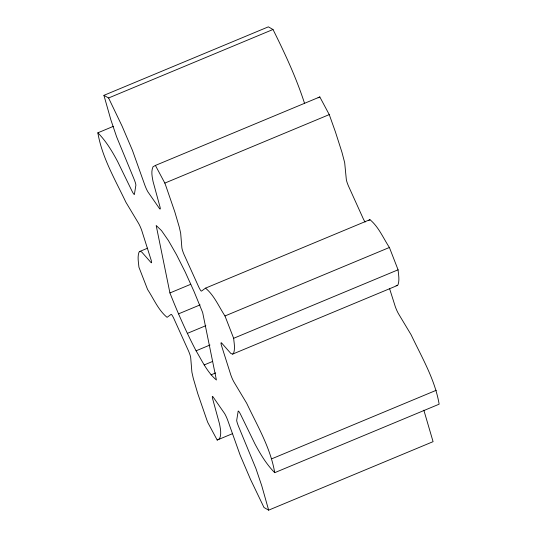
<?xml version="1.0" encoding="UTF-8"?>
<svg xmlns="http://www.w3.org/2000/svg" width="537" height="537" viewBox="0 0 537 537"><rect width="100%" height="100%" fill="white"/><g stroke="black" fill="none" stroke-linecap="round" stroke-linejoin="round"><path stroke-width="0.81" d="M147.668 248.161L139.949 251.376L138.982 252.202C137.291 257.022 138.499 262.244 138.929 267.191L147.601 289.524C153.743 298.861 158.308 310.124 167.074 317.34L171.095 314.38A7.055 0.967 67.4 0 1 174.639 320.267L187.621 348.963A7.055 0.967 67.4 0 1 190.702 357.696L191.904 372.188L193.28 378.337L197.744 393.527L206.691 419.511L207.745 422.397L217.176 440.051L219.552 438.756C221.674 434.057 220.438 428.727 219.499 423.881L212.632 398.763A7.055 0.967 67.4 0 1 213.753 397.904L223.862 412.463A7.055 0.967 67.4 0 1 227.889 420.753L240.16 455.188L250.49 479.36L263.996 507.505L268.654 510.15L433.077 441.662L423.847 410.194M389.654 288.866L394.655 304.627A7.055 0.967 67.4 0 0 398.535 313.816L411.1 334.752C421.753 357.246 434.95 379.397 439.145 404.186L274.722 472.674C270.527 447.885 257.33 425.734 246.678 403.24L234.119 382.304A7.055 0.967 67.4 0 1 230.239 373.114L221.982 347.103A7.055 0.967 67.4 0 1 221.653 343.036L230.897 353.514L232.628 354.111L233.595 353.286C235.293 348.466 234.085 343.244 233.649 338.297L224.976 315.964C218.834 306.627 214.276 295.363 205.51 288.147L201.482 291.108A7.055 0.967 67.4 0 1 197.945 285.221L184.956 256.525A7.055 0.967 67.4 0 1 181.875 247.792L180.68 233.3L179.298 227.151L174.834 211.961L165.893 185.977L164.832 183.097L155.408 165.436L153.032 166.732C150.904 171.431 152.139 176.76 153.079 181.607L159.952 206.725A7.055 0.967 67.4 0 1 158.824 207.584L148.715 193.025A7.055 0.967 67.4 0 1 144.688 184.735L132.417 150.3L122.087 126.128L108.588 97.982L103.923 95.338L268.346 26.85L273.004 29.495C284.912 53.378 296.223 77.657 304.459 103.084M232.628 354.111L397.051 285.624L398.018 284.798C399.709 279.978 398.501 274.756 398.071 269.809L389.399 247.476C383.257 238.139 378.692 226.876 369.926 219.66L205.51 288.147M368.583 220.647L369.926 219.66M318.085 97.821L319.824 96.949L329.255 114.603L335.41 131.874L341.968 152.34L344.687 162.704L346.298 179.304A7.055 0.967 67.4 0 0 349.379 188.037L362.361 216.733A7.055 0.967 67.4 0 0 365.14 222.05M108.588 97.982L273.004 29.495M139.949 251.376L141.687 251.974L150.931 262.452A7.055 0.967 67.4 0 0 150.602 258.384L142.345 232.373A7.055 0.967 67.4 0 0 138.465 223.184L125.9 202.248C115.247 179.754 102.05 157.603 97.855 132.814L113.294 126.383M155.408 165.436L319.824 96.949M164.832 183.097L329.255 114.603M169.927 292.96L156.18 225.48L161.536 230.635L168.41 240.536L176.498 254.679L185.258 272.098L194.085 291.604L202.657 312.527L216.404 380.001C207.208 372.222 202.127 360.965 196.079 350.809C186.245 332.047 177.707 312.655 169.927 292.96L190.769 284.281M178.492 313.883L200.106 304.882M224.976 315.964L389.399 247.476M187.319 333.39L205.846 325.677M196.079 350.809L209.974 345.022M233.649 338.297L398.071 269.809M204.174 364.952L212.665 361.414M211.048 374.853L215.679 372.926M217.176 440.051L232.615 433.621M271.89 458.752L436.306 390.265M396.064 285.509L397.051 285.624M97.855 132.814C106.078 141.11 112.139 151.246 117.603 161.496L131.867 190.81A7.055 0.967 67.4 0 0 134.485 193.79L135.794 185.701A7.055 0.967 67.4 0 0 133.847 178.593L116.623 136.854L110.837 119.751L103.923 95.338M274.722 472.674C266.506 464.377 260.445 454.242 254.981 443.992L240.71 414.678A7.055 0.967 67.4 0 0 238.092 411.698L236.783 419.786A7.055 0.967 67.4 0 0 238.737 426.895L255.954 468.633L261.747 485.737L268.654 510.15"/></g></svg>
